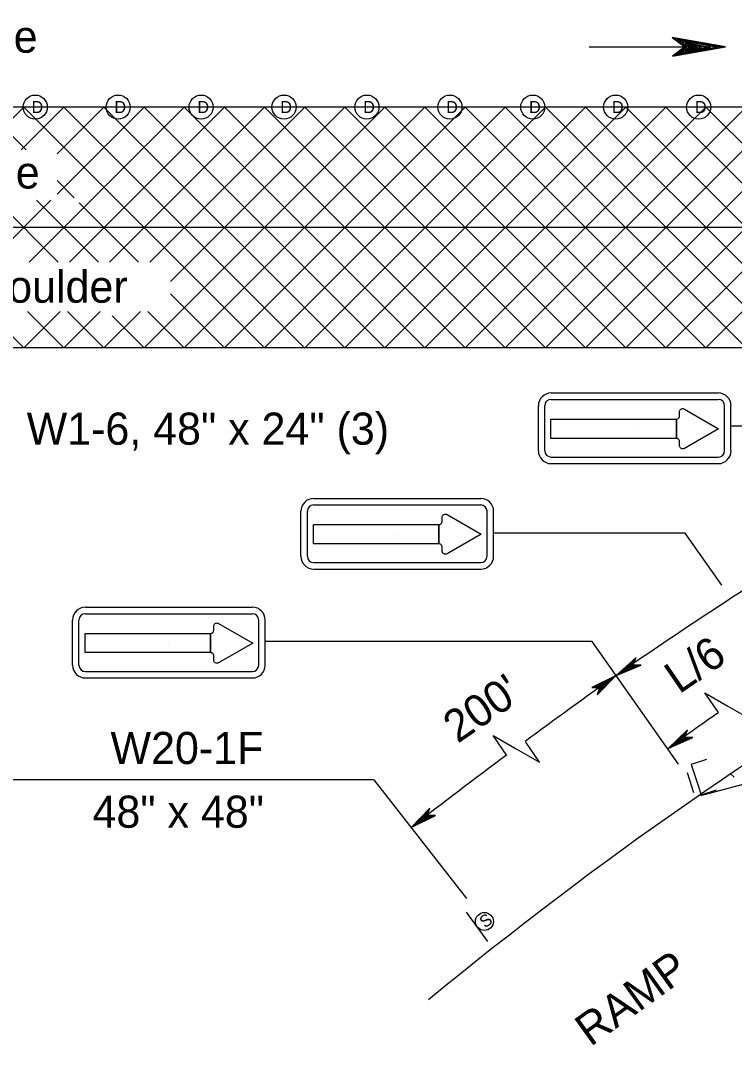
# Model space of a CAD drawing. Extents: x 499945 to 500993, y 499985 to 500645.
# Drawn here: x 500069.7 to 500158.6, y 500387.1 to 500515 of the extents above; entities that cross this region are included whole.
import ezdxf

# ---------------------------------------------------------------- set-up
doc = ezdxf.new("R2010")
doc.units = 0
for name, color, linetype in [('1', 7, 'Continuous'), ('24', 7, 'Continuous'), ('5', 7, 'Continuous'), ('56', 7, 'Continuous'), ('60', 7, 'Continuous')]:
    doc.layers.add(name, color=color, linetype=linetype)

msp = doc.modelspace()

# ---------------------------------------------------------------- linework, layer by layer
at = {"layer": '1'}
for p, q in [((500777, 500504.18), (500055.4, 500504.18)), ((500064.83, 500498.86), (500070.14, 500504.18)), ((500070.46, 500498.86), (500065.15, 500504.18)), ((500069.82, 500498.86), (500075.14, 500504.18)), ((500100.12, 500474.2), (500070.14, 500504.18)), ((500070.84, 500484.89), (500090.13, 500504.18)), ((500074.3, 500498.34), (500080.13, 500504.18)), ((500074.3, 500493.35), (500085.13, 500504.18)), ((500105.11, 500474.2), (500075.14, 500504.18)), ((500075.83, 500484.89), (500095.12, 500504.18)), ((500110.11, 500474.2), (500080.13, 500504.18)), ((500080.83, 500484.89), (500100.12, 500504.18)), ((500115.11, 500474.2), (500085.13, 500504.18)), ((500085.13, 500474.2), (500115.11, 500504.18)), ((500085.83, 500484.89), (500105.12, 500504.18)), ((500088.4, 500482.46), (500110.11, 500504.18)), ((500120.1, 500474.2), (500090.13, 500504.18)), ((500090.13, 500474.2), (500120.1, 500504.18)), ((500125.1, 500474.2), (500095.12, 500504.18)), ((500095.12, 500474.2), (500125.1, 500504.18)), ((500130.1, 500474.2), (500100.12, 500504.18)), ((500100.12, 500474.2), (500130.1, 500504.18)), ((500135.09, 500474.2), (500105.12, 500504.18)), ((500105.12, 500474.2), (500135.09, 500504.18)), ((500140.09, 500474.2), (500110.11, 500504.18)), ((500110.11, 500474.2), (500140.09, 500504.18)), ((500145.09, 500474.2), (500115.11, 500504.18)), ((500115.11, 500474.2), (500145.09, 500504.18)), ((500150.08, 500474.2), (500120.1, 500504.18)), ((500120.1, 500474.2), (500150.08, 500504.18)), ((500155.08, 500474.2), (500125.1, 500504.18)), ((500125.1, 500474.2), (500155.08, 500504.18)), ((500160.07, 500474.2), (500130.1, 500504.18)), ((500130.1, 500474.2), (500160.07, 500504.18)), ((500165.07, 500474.2), (500135.09, 500504.18)), ((500135.09, 500474.2), (500165.07, 500504.18)), ((500170.07, 500474.2), (500140.09, 500504.18)), ((500140.09, 500474.2), (500170.07, 500504.18)), ((500175.06, 500474.2), (500145.09, 500504.18)), ((500145.09, 500474.2), (500175.06, 500504.18)), ((500180.06, 500474.2), (500150.08, 500504.18)), ((500150.08, 500474.2), (500180.06, 500504.18)), ((500185.05, 500474.2), (500155.08, 500504.18)), ((500155.08, 500474.2), (500185.05, 500504.18)), ((500076.44, 500492.88), (500074.3, 500495.02)), ((500065.84, 500484.89), (500073.53, 500492.58)), ((500074.44, 500484.89), (500066.75, 500492.58)), ((500079.44, 500484.89), (500071.75, 500492.58)), ((500084.44, 500484.89), (500077.06, 500492.27)), ((500777, 500489.19), (500055.4, 500489.19)), ((500095.12, 500474.2), (500088.4, 500480.93)), ((500070.14, 500474.2), (500065.61, 500478.73)), ((500070.14, 500474.2), (500074.68, 500478.73)), ((500075.14, 500474.2), (500070.6, 500478.73)), ((500075.14, 500474.2), (500079.67, 500478.73)), ((500080.13, 500474.2), (500075.6, 500478.73)), ((500080.13, 500474.2), (500084.67, 500478.73)), ((500090.13, 500474.2), (500085.59, 500478.73)), ((500085.13, 500474.2), (500081.16, 500478.17)), ((500260.02, 500474.2), (500055.4, 500474.2)), ((500157.04, 500444.66), (500152.5, 500451.14)), ((500151.65, 500422.36), (500140.93, 500437.66)), ((500156.62, 500428.78), (500154.93, 500431.25)), ((500154.93, 500431.25), (500157.81, 500429.59)), ((500157.81, 500429.59), (500160.7, 500427.94)), ((500130.27, 500423.46), (500128.57, 500425.94)), ((500128.57, 500425.94), (500131.45, 500424.28)), ((500134.34, 500422.62), (500132.64, 500425.1)), ((500131.45, 500424.28), (500134.34, 500422.62)), ((500158.58, 500420.73), (500158.15, 500421.16))]:
    msp.add_line(p, q, dxfattribs=at)
for centre, radius, start, end in [((500438.27, 500007.45), 499.62, 110.8985, 129.4898), ((500436.78, 500010.11), 464.3, 91.723, 128.6223), ((500483.59, 499943.2), 596.4, 122.25893, 124.7212), ((500603.97, 499786.22), 794.05, 125.40853, 126.41762), ((500288.36, 500238.17), 231.7, 124.6509, 126.5536), ((500603.97, 499786.22), 794.05, 126.62549, 127.70112)]:
    msp.add_arc(centre, radius, start, end, dxfattribs=at)
at = {"layer": '24'}
msp.add_line((500140.53, 500511.67), (500152.46, 500511.67), dxfattribs=at)
for points in [[(500157.52, 500511.67), (500150.87, 500512.85), (500152.46, 500511.67), (500150.91, 500510.52), (500157.52, 500511.67), (500157.08, 500511.66), (500151.06, 500512.76), (500152.59, 500511.66), (500151.18, 500510.61), (500156.84, 500511.64), (500156.62, 500511.67), (500151.46, 500512.59), (500152.62, 500511.66), (500151.43, 500510.76), (500156.52, 500511.67), (500156.3, 500511.64), (500151.79, 500512.45), (500152.67, 500511.67), (500151.77, 500510.86), (500155.66, 500511.64), (500155.28, 500511.64), (500152.12, 500512.29), (500152.74, 500511.69), (500152.08, 500511.03), (500155.21, 500511.67), (500154.86, 500511.69), (500152.48, 500512.1), (500152.94, 500511.64), (500152.45, 500511.18), (500154.53, 500511.67), (500154.2, 500511.71), (500152.77, 500511.98), (500153.01, 500511.66), (500152.62, 500511.3), (500154.02, 500511.67), (500153.09, 500511.89), (500153.23, 500511.64), (500152.82, 500511.38), (500153.79, 500511.64), (500153.18, 500511.79), (500153.44, 500511.59), (500153.14, 500511.47), (500153.43, 500511.66), (500153.28, 500511.69)], [(500143.89, 500433.4), (500147.02, 500434.68), (500146.03, 500434.75), (500146.38, 500435.66), (500143.89, 500433.4), (500144.07, 500433.53), (500146.91, 500434.67), (500145.97, 500434.73), (500146.29, 500435.55), (500144.17, 500433.6), (500144.27, 500433.64), (500146.7, 500434.63), (500145.96, 500434.72), (500146.22, 500435.42), (500144.31, 500433.67), (500144.4, 500433.74), (500146.52, 500434.6), (500145.94, 500434.7), (500146.11, 500435.28), (500144.67, 500433.92), (500144.83, 500434.02), (500146.34, 500434.58), (500145.92, 500434.67), (500146.02, 500435.13), (500144.87, 500434.02), (500145.02, 500434.1), (500146.13, 500434.57), (500145.82, 500434.64), (500145.91, 500434.96), (500145.15, 500434.2), (500145.31, 500434.28), (500145.98, 500434.54), (500145.8, 500434.61), (500145.87, 500434.87), (500145.37, 500434.34), (500145.82, 500434.49), (500145.7, 500434.56), (500145.8, 500434.78), (500145.46, 500434.41), (500145.76, 500434.51), (500145.6, 500434.53), (500145.69, 500434.66), (500145.62, 500434.5), (500145.69, 500434.53)], [(500143.89, 500433.4), (500140.85, 500431.93), (500141.84, 500431.92), (500141.55, 500431), (500143.89, 500433.4), (500143.72, 500433.27), (500140.95, 500431.95), (500141.9, 500431.95), (500141.63, 500431.11), (500143.62, 500433.19), (500143.53, 500433.14), (500141.17, 500432), (500141.91, 500431.96), (500141.69, 500431.25), (500143.48, 500433.11), (500143.4, 500433.03), (500141.34, 500432.04), (500141.92, 500431.98), (500141.8, 500431.39), (500143.14, 500432.84), (500142.99, 500432.73), (500141.52, 500432.07), (500141.95, 500432.01), (500141.87, 500431.55), (500142.96, 500432.73), (500142.81, 500432.63), (500141.73, 500432.1), (500142.05, 500432.05), (500141.98, 500431.72), (500142.68, 500432.53), (500142.53, 500432.44), (500141.88, 500432.14), (500142.07, 500432.07), (500142.01, 500431.82), (500142.47, 500432.38), (500142.03, 500432.2), (500142.16, 500432.13), (500142.07, 500431.91), (500142.39, 500432.3), (500142.1, 500432.18), (500142.26, 500432.17), (500142.18, 500432.04), (500142.24, 500432.2), (500142.17, 500432.17)], [(500150.37, 500424.3), (500153.44, 500425.69), (500152.46, 500425.73), (500152.77, 500426.65), (500150.37, 500424.3), (500150.55, 500424.43), (500153.34, 500425.68), (500152.4, 500425.7), (500152.68, 500426.53), (500150.64, 500424.5), (500150.74, 500424.55), (500153.13, 500425.63), (500152.39, 500425.69), (500152.62, 500426.4), (500150.78, 500424.58), (500150.86, 500424.66), (500152.95, 500425.6), (500152.37, 500425.67), (500152.51, 500426.26), (500151.13, 500424.84), (500151.28, 500424.95), (500152.77, 500425.57), (500152.35, 500425.64), (500152.43, 500426.1), (500151.32, 500424.95), (500151.47, 500425.04), (500152.57, 500425.55), (500152.25, 500425.61), (500152.32, 500425.93), (500151.6, 500425.14), (500151.75, 500425.22), (500152.41, 500425.51), (500152.23, 500425.58), (500152.29, 500425.84), (500151.81, 500425.29), (500152.26, 500425.46), (500152.13, 500425.53), (500152.23, 500425.75), (500151.9, 500425.37), (500152.19, 500425.48), (500152.03, 500425.49), (500152.12, 500425.62), (500152.05, 500425.46), (500152.12, 500425.49)], [(500118.37, 500414.48), (500121.4, 500415.97), (500120.41, 500415.98), (500120.7, 500416.9), (500118.37, 500414.48), (500118.54, 500414.62), (500121.3, 500415.95), (500120.36, 500415.95), (500120.61, 500416.79), (500118.63, 500414.7), (500118.73, 500414.75), (500121.08, 500415.9), (500120.34, 500415.94), (500120.56, 500416.65), (500118.77, 500414.78), (500118.85, 500414.86), (500120.91, 500415.86), (500120.33, 500415.92), (500120.45, 500416.51), (500119.11, 500415.05), (500119.26, 500415.16), (500120.73, 500415.83), (500120.3, 500415.89), (500120.38, 500416.35), (500119.3, 500415.16), (500119.45, 500415.26), (500120.53, 500415.8), (500120.21, 500415.85), (500120.27, 500416.18), (500119.57, 500415.36), (500119.72, 500415.45), (500120.38, 500415.76), (500120.19, 500415.82), (500120.24, 500416.08), (500119.78, 500415.51), (500120.22, 500415.7), (500120.09, 500415.76), (500120.18, 500415.99), (500119.86, 500415.6), (500120.16, 500415.72), (500119.99, 500415.72), (500120.08, 500415.86), (500120.01, 500415.69), (500120.09, 500415.73)]]:
    msp.add_lwpolyline(points, dxfattribs=at)
at = {"layer": '5'}
for p, q in [((500488.97, 500504.18), (500055.4, 500504.18)), ((500166.32, 500464.46), (500158.19, 500464.46)), ((500152.5, 500451.14), (500128.64, 500451.14)), ((500140.93, 500437.66), (500100.21, 500437.66)), ((500203.38, 500431.62), (500154.4, 500418.43)), ((500113.74, 500420.42), (500068, 500420.42)), ((500113.74, 500420.42), (500125.28, 500405.64))]:
    msp.add_line(p, q, dxfattribs=at)
at = {"layer": '56'}
for p, q in [((500135.81, 500468.58), (500156.6, 500468.58)), ((500134.21, 500461.39), (500134.21, 500466.98)), ((500135.01, 500461.39), (500135.01, 500466.98)), ((500135.81, 500467.78), (500156.6, 500467.78)), ((500157.39, 500461.39), (500157.39, 500466.98)), ((500158.19, 500461.39), (500158.19, 500466.98)), ((500135.81, 500460.59), (500156.6, 500460.59)), ((500135.81, 500459.79), (500156.6, 500459.79)), ((500106.26, 500455.45), (500127.04, 500455.45)), ((500106.26, 500454.65), (500127.04, 500454.65)), ((500104.66, 500448.26), (500104.66, 500453.85)), ((500105.46, 500448.26), (500105.46, 500453.85)), ((500127.84, 500448.26), (500127.84, 500453.85)), ((500128.64, 500448.26), (500128.64, 500453.85)), ((500106.26, 500447.46), (500127.04, 500447.46)), ((500106.26, 500446.66), (500127.04, 500446.66)), ((500077.82, 500441.9), (500098.61, 500441.9)), ((500076.22, 500434.7), (500076.22, 500440.3)), ((500077.02, 500434.7), (500077.02, 500440.3)), ((500077.82, 500441.1), (500098.61, 500441.1)), ((500099.41, 500434.7), (500099.41, 500440.3)), ((500100.21, 500434.7), (500100.21, 500440.3)), ((500077.82, 500433.9), (500098.61, 500433.9)), ((500077.82, 500433.1), (500098.61, 500433.1)), ((500152.72, 500421.34), (500153.54, 500418.82)), ((500127.91, 500400.3), (500125.26, 500403.93))]:
    msp.add_line(p, q, dxfattribs=at)
msp.add_lwpolyline([(500155.14, 500422.96), (500153.24, 500422.34), (500153.86, 500420.44), (500154.47, 500418.54), (500156.37, 500419.16)], dxfattribs=at)
msp.add_lwpolyline([(500155.14, 500422.96), (500153.24, 500422.34), (500153.86, 500420.44), (500154.47, 500418.54), (500156.37, 500419.16)], dxfattribs=at)
for centre, radius in [((500071.58, 500504.18), 1.5), ((500081.9, 500504.18), 1.5), ((500092.23, 500504.18), 1.5), ((500102.55, 500504.18), 1.5), ((500112.87, 500504.18), 1.5), ((500123.2, 500504.18), 1.5), ((500133.52, 500504.18), 1.5), ((500143.84, 500504.18), 1.5), ((500154.17, 500504.18), 1.5), ((500127.5, 500402.78), 1.12)]:
    msp.add_circle(centre, radius, dxfattribs=at)
for centre, radius, start, end in [((500135.81, 500466.98), 1.6, 90, 180), ((500156.6, 500466.98), 1.6, 0, 90), ((500135.81, 500466.98), 0.799, 90, 180), ((500156.6, 500466.98), 0.799, 0, 90), ((500135.81, 500461.39), 1.6, 180, 270), ((500135.81, 500461.39), 0.799, 180, 270), ((500156.6, 500461.39), 1.6, 270, 0), ((500156.6, 500461.39), 0.799, 270, 0), ((500106.26, 500453.85), 1.6, 90, 180), ((500127.04, 500453.85), 1.6, 0, 90), ((500106.26, 500453.85), 0.799, 90, 180), ((500127.04, 500453.85), 0.799, 0, 90), ((500106.26, 500448.26), 1.6, 180, 270), ((500106.26, 500448.26), 0.799, 180, 270), ((500127.04, 500448.26), 1.6, 270, 0), ((500127.04, 500448.26), 0.799, 270, 0), ((500077.82, 500440.3), 1.6, 90, 180), ((500098.61, 500440.3), 1.6, 0, 90), ((500077.82, 500440.3), 0.799, 90, 180), ((500098.61, 500440.3), 0.799, 0, 90), ((500077.82, 500434.7), 1.6, 180, 270), ((500077.82, 500434.7), 0.799, 180, 270), ((500098.61, 500434.7), 1.6, 270, 0), ((500098.61, 500434.7), 0.799, 270, 0)]:
    msp.add_arc(centre, radius, start, end, dxfattribs=at)
at = {"layer": '60'}
for p, q in [((500146.2, 500464.13), (500146.2, 500464.13)), ((500116.65, 500451), (500116.65, 500451)), ((500088.22, 500437.44), (500088.22, 500437.44))]:
    msp.add_line(p, q, dxfattribs=at)
for points in [[(500156.64, 500464.13), (500152.39, 500461.68), (500152.35, 500461.65), (500152.29, 500461.64), (500152.22, 500461.62), (500152.16, 500461.62), (500152.07, 500461.64), (500151.98, 500461.68), (500151.93, 500461.72), (500151.9, 500461.75), (500151.85, 500461.82), (500151.81, 500461.89), (500151.8, 500461.94), (500151.79, 500462.02), (500151.79, 500462.53), (500151.78, 500462.61), (500151.77, 500462.67), (500151.75, 500462.71), (500151.72, 500462.76), (500151.68, 500462.81), (500151.63, 500462.85), (500151.6, 500462.87), (500151.54, 500462.9), (500151.47, 500462.92), (500151.39, 500462.93), (500151.39, 500465.33), (500151.5, 500465.34), (500151.57, 500465.37), (500151.62, 500465.4), (500151.67, 500465.44), (500151.71, 500465.49), (500151.75, 500465.55), (500151.77, 500465.59), (500151.79, 500465.73), (500151.79, 500466.23), (500151.8, 500466.33), (500151.83, 500466.4), (500151.87, 500466.47), (500151.91, 500466.52), (500151.98, 500466.57), (500152.04, 500466.6), (500152.12, 500466.63), (500152.2, 500466.63), (500152.32, 500466.61), (500152.35, 500466.6), (500152.39, 500466.58)], [(500151.39, 500462.93), (500135.76, 500462.93), (500135.76, 500465.33), (500151.39, 500465.33)], [(500127.08, 500451), (500122.84, 500448.55), (500122.79, 500448.52), (500122.74, 500448.51), (500122.67, 500448.5), (500122.6, 500448.5), (500122.52, 500448.51), (500122.43, 500448.55), (500122.38, 500448.59), (500122.35, 500448.62), (500122.29, 500448.69), (500122.26, 500448.76), (500122.25, 500448.81), (500122.24, 500448.89), (500122.24, 500449.4), (500122.23, 500449.48), (500122.21, 500449.54), (500122.2, 500449.58), (500122.16, 500449.63), (500122.12, 500449.68), (500122.08, 500449.72), (500122.04, 500449.74), (500121.99, 500449.77), (500121.92, 500449.79), (500121.84, 500449.8), (500121.84, 500452.2), (500121.95, 500452.21), (500122.02, 500452.24), (500122.07, 500452.27), (500122.12, 500452.31), (500122.16, 500452.36), (500122.19, 500452.42), (500122.21, 500452.46), (500122.24, 500452.6), (500122.24, 500453.1), (500122.25, 500453.2), (500122.27, 500453.27), (500122.32, 500453.34), (500122.35, 500453.39), (500122.43, 500453.44), (500122.49, 500453.47), (500122.56, 500453.5), (500122.65, 500453.5), (500122.76, 500453.48), (500122.8, 500453.47), (500122.84, 500453.45)], [(500121.84, 500449.8), (500106.21, 500449.8), (500106.21, 500452.2), (500121.84, 500452.2)], [(500098.65, 500437.44), (500094.4, 500434.99), (500094.36, 500434.97), (500094.3, 500434.95), (500094.24, 500434.94), (500094.17, 500434.94), (500094.09, 500434.96), (500093.99, 500435), (500093.94, 500435.04), (500093.91, 500435.07), (500093.86, 500435.14), (500093.83, 500435.21), (500093.81, 500435.25), (500093.8, 500435.34), (500093.8, 500435.85), (500093.8, 500435.93), (500093.78, 500435.98), (500093.76, 500436.03), (500093.73, 500436.08), (500093.69, 500436.13), (500093.64, 500436.17), (500093.61, 500436.19), (500093.55, 500436.22), (500093.49, 500436.24), (500093.4, 500436.25), (500093.4, 500438.64), (500093.51, 500438.66), (500093.59, 500438.69), (500093.63, 500438.72), (500093.68, 500438.76), (500093.73, 500438.8), (500093.76, 500438.86), (500093.78, 500438.91), (500093.8, 500439.04), (500093.8, 500439.55), (500093.82, 500439.65), (500093.84, 500439.71), (500093.88, 500439.79), (500093.92, 500439.83), (500093.99, 500439.89), (500094.05, 500439.92), (500094.13, 500439.94), (500094.21, 500439.95), (500094.33, 500439.93), (500094.36, 500439.92), (500094.4, 500439.9)], [(500093.4, 500436.25), (500077.78, 500436.25), (500077.78, 500438.64), (500093.4, 500438.64)]]:
    msp.add_lwpolyline(points, close=True, dxfattribs=at)
for centre, radius in [((500071.58, 500504.18), 1.5), ((500081.9, 500504.18), 1.5), ((500092.23, 500504.18), 1.5), ((500102.55, 500504.18), 1.5), ((500112.87, 500504.18), 1.5), ((500123.2, 500504.18), 1.5), ((500133.52, 500504.18), 1.5), ((500143.84, 500504.18), 1.5), ((500154.17, 500504.18), 1.5), ((500127.5, 500402.78), 1.12)]:
    msp.add_circle(centre, radius, dxfattribs=at)

# ---------------------------------------------------------------- texts
at = {"layer": '5'}
for s, p in [('Lane', (500059.97, 500510.95)), ('Lane', (500060.23, 500494.04)), ('Shoulder', (500061.67, 500479.82)), ('W1-6, 48" x 24" (3)', (500070.51, 500462.14)), ('W20-1F', (500080.95, 500422.38)), ('48" x 48"', (500078.71, 500414.45))]:
    msp.add_text(s, height=4, dxfattribs=at).set_placement(p)
for s, rotation, p in [('L/6', 34.4453, (500151.74, 500431.03)), ("200'", 34.4453, (500124.17, 500424.89)), ('RAMP', 35.7307, (500140.69, 500387.12))]:
    msp.add_text(s, height=4, rotation=rotation, dxfattribs=at).set_placement(p)
at = {"layer": '56'}
for p in [(500071.12, 500503.43), (500081.44, 500503.43), (500091.77, 500503.43), (500102.09, 500503.43), (500112.41, 500503.43), (500122.74, 500503.43), (500133.06, 500503.43), (500143.38, 500503.43), (500153.71, 500503.43)]:
    msp.add_text('D', height=1.5, dxfattribs=at).set_placement(p)
msp.add_text('S', height=1.5, rotation=36.1124, dxfattribs=at).set_placement((500127.57, 500401.9))

doc.saveas('drawing.dxf')
